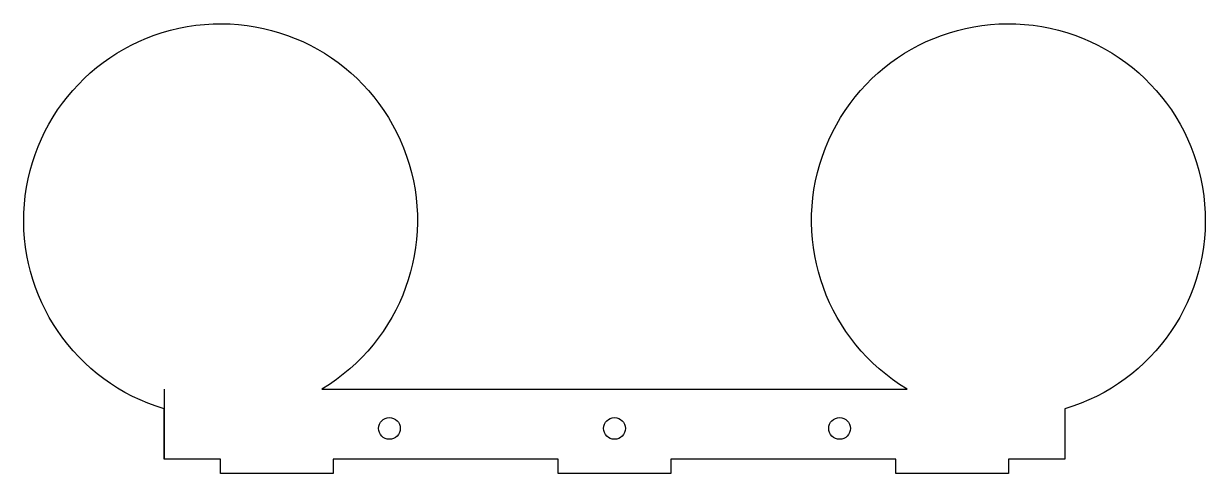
# Model space of a CAD drawing. Header units: inches. Extents: x -5.3 to 5.3, y 0 to 4.
import ezdxf

# ---------------------------------------------------------------- set-up
doc = ezdxf.new("R2010")
doc.units = ezdxf.units.IN
doc.layers.get('0').update_dxf_attribs({"linetype": 'CONTINUOUS'})

msp = doc.modelspace()

# ---------------------------------------------------------------- linework, layer by layer
msp.add_line((-4, 0.75), (-4, 0.125))
msp.add_lwpolyline([(-2.5, 0), (-3.5, 0), (-3.5, 0.125), (-4, 0.125), (-4, 0.573, -4.744902), (-2.599, 0.75), (2.599, 0.75, -4.744902), (4, 0.573), (4, 0.125), (3.5, 0.125), (3.5, 0), (2.5, 0), (2.5, 0.125), (0.5, 0.125), (0.5, 0), (-0.5, 0), (-0.5, 0.125), (-2.5, 0.125)], format="xyb", close=True)
for centre in [(-2, 0.4), (0, 0.4), (2, 0.4)]:
    msp.add_circle(centre, 0.097)

doc.saveas('drawing.dxf')
